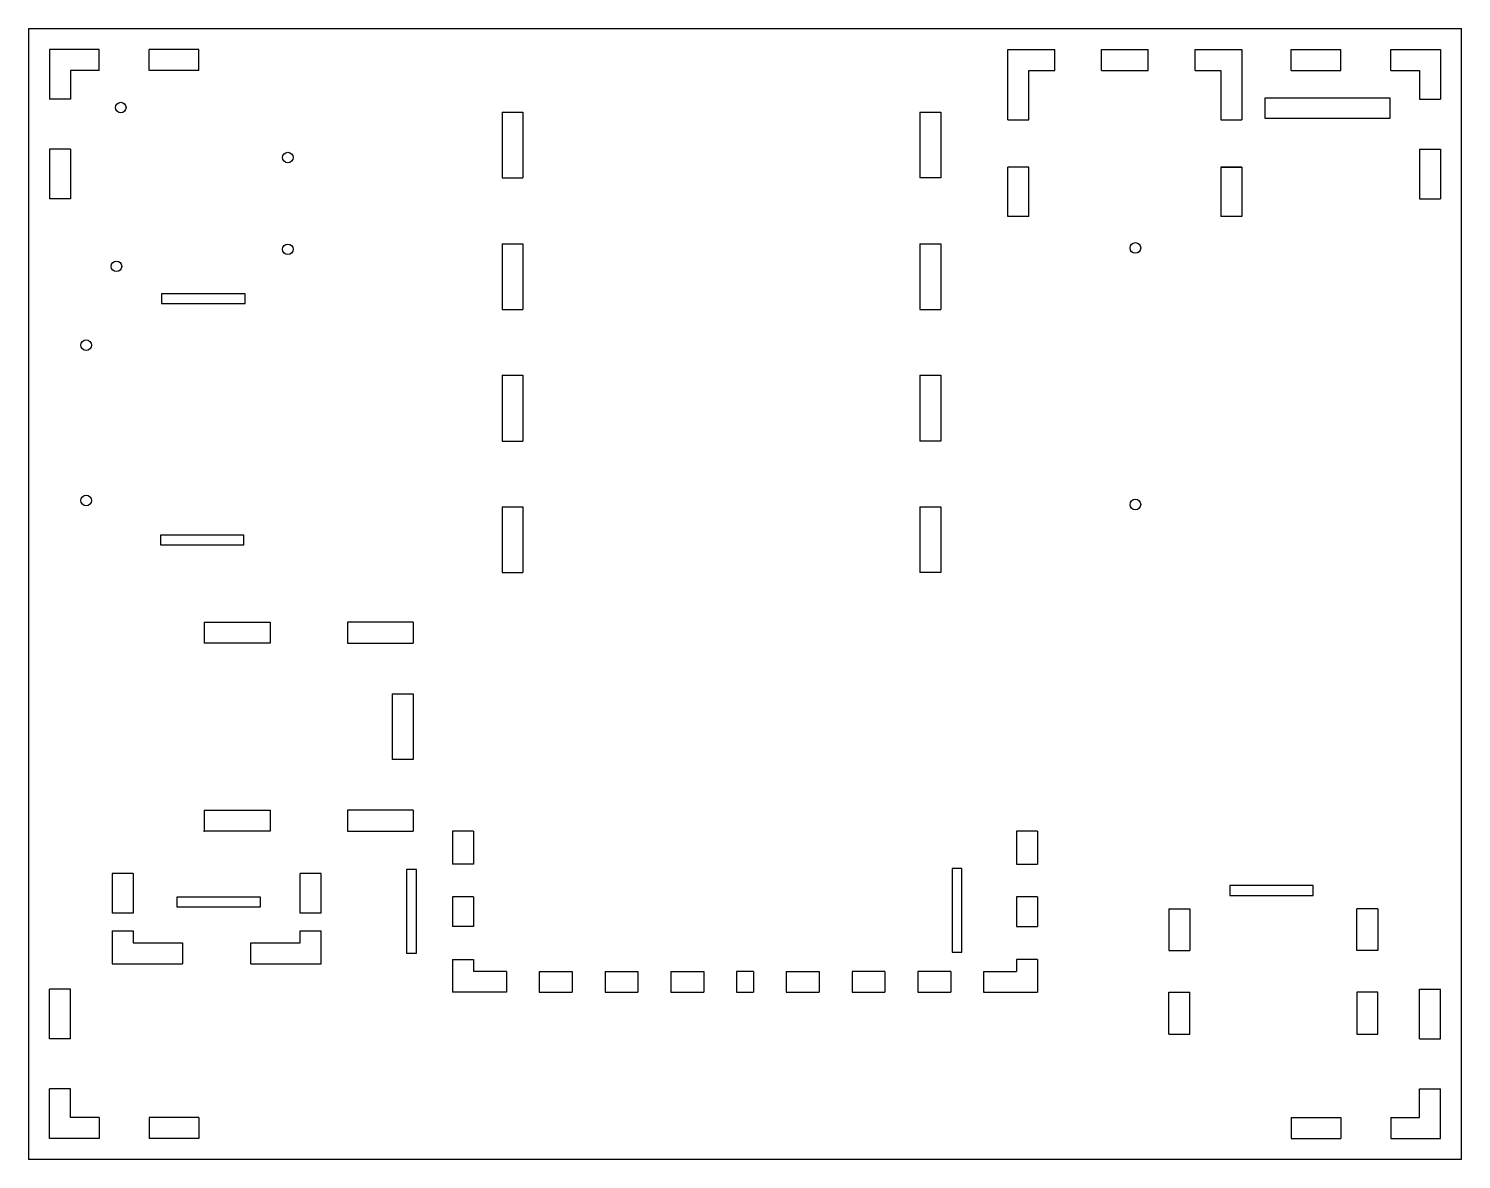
# Model space of a CAD drawing. Extents: x -53 to 382, y -100 to 244.
import ezdxf

# ---------------------------------------------------------------- set-up
doc = ezdxf.new("R2010")
doc.units = 0
doc.layers.add('CAD', color=7, linetype='CONTINUOUS')

msp = doc.modelspace()

# ---------------------------------------------------------------- linework, layer by layer
at = {"layer": 'CAD', "color": 5, "linetype": 'CONTINUOUS'}
for p, q in [((-53.4, 244.02), (382.2, 244.02)), ((-53.4, 244.02), (-53.4, -99.8)), ((382.2, -99.8), (382.2, 244.02)), ((-47.05, 237.66), (-47.05, 222.53)), ((-31.92, 237.66), (-47.05, 237.66)), ((-31.92, 231.31), (-31.92, 237.66)), ((-16.78, 231.31), (-16.78, 237.66)), ((-1.65, 237.66), (-16.78, 237.66)), ((-1.65, 231.31), (-1.65, 237.66)), ((244.35, 237.66), (258.57, 237.66)), ((244.35, 216.31), (244.35, 237.66)), ((258.57, 231.31), (258.57, 237.66)), ((272.79, 231.31), (272.79, 237.66)), ((272.79, 237.66), (287.01, 237.66)), ((287.01, 231.31), (287.01, 237.66)), ((301.23, 231.31), (301.23, 237.66)), ((301.23, 237.66), (315.45, 237.66)), ((315.45, 237.66), (315.45, 216.31)), ((330.45, 231.31), (330.45, 237.66)), ((330.45, 237.66), (345.58, 237.66)), ((345.58, 231.31), (345.58, 237.66)), ((360.72, 231.31), (360.72, 237.66)), ((360.72, 237.66), (375.85, 237.66)), ((375.85, 237.66), (375.85, 222.53)), ((-40.7, 231.31), (-40.7, 222.53)), ((-31.92, 231.31), (-40.7, 231.31)), ((-1.65, 231.31), (-16.78, 231.31)), ((250.7, 231.31), (258.57, 231.31)), ((250.7, 216.31), (250.7, 231.31)), ((272.79, 231.31), (287.01, 231.31)), ((301.23, 231.31), (309.1, 231.31)), ((309.1, 231.31), (309.1, 216.31)), ((330.45, 231.31), (345.58, 231.31)), ((360.72, 231.31), (369.5, 231.31)), ((369.5, 231.31), (369.5, 222.53)), ((-40.7, 222.53), (-47.05, 222.53)), ((360.51, 222.84), (322.41, 222.84)), ((322.41, 222.84), (322.41, 216.84)), ((360.51, 216.84), (360.51, 222.84)), ((369.5, 222.53), (375.85, 222.53)), ((90.55, 218.62), (90.55, 198.62)), ((90.55, 218.62), (96.9, 218.62)), ((96.9, 218.62), (96.9, 198.62)), ((217.55, 218.62), (217.55, 198.62)), ((217.55, 218.62), (223.9, 218.62)), ((223.9, 218.62), (223.9, 198.62)), ((244.35, 216.31), (250.7, 216.31)), ((309.1, 216.31), (315.45, 216.31)), ((322.41, 216.84), (360.51, 216.84)), ((-40.7, 207.4), (-47.05, 207.4)), ((-47.05, 207.4), (-47.05, 192.26)), ((-40.7, 207.4), (-40.7, 192.26)), ((369.5, 207.4), (375.85, 207.4)), ((369.5, 207.4), (369.5, 192.26)), ((375.85, 207.4), (375.85, 192.26)), ((244.35, 186.86), (244.35, 201.86)), ((250.7, 201.86), (244.35, 201.86)), ((250.7, 186.86), (250.7, 201.86)), ((309.1, 201.86), (315.45, 201.86)), ((315.45, 201.86), (309.1, 201.86)), ((309.1, 201.86), (309.1, 186.86)), ((315.45, 201.86), (315.45, 186.86)), ((90.55, 198.62), (96.9, 198.62)), ((223.9, 198.62), (217.55, 198.62)), ((-40.7, 192.26), (-47.05, 192.26)), ((369.5, 192.26), (375.85, 192.26)), ((250.7, 186.86), (244.35, 186.86)), ((315.45, 186.86), (309.1, 186.86)), ((90.55, 178.62), (90.55, 158.62)), ((90.55, 178.62), (96.9, 178.62)), ((96.9, 178.62), (96.9, 158.62)), ((217.55, 178.62), (217.55, 158.62)), ((217.55, 178.62), (223.9, 178.62)), ((223.9, 178.62), (223.9, 158.62)), ((12.42, 163.43), (-12.98, 163.43)), ((-12.98, 163.43), (-12.98, 160.43)), ((12.42, 160.43), (12.42, 163.43)), ((-12.98, 160.43), (12.42, 160.43)), ((90.55, 158.62), (96.9, 158.62)), ((217.55, 158.62), (223.9, 158.62)), ((90.55, 138.62), (90.55, 118.62)), ((90.55, 138.62), (96.9, 138.62)), ((96.9, 138.62), (96.9, 118.62)), ((217.55, 138.62), (217.55, 118.62)), ((217.55, 138.62), (223.9, 138.62)), ((223.9, 138.62), (223.9, 118.62)), ((90.55, 118.62), (96.9, 118.62)), ((223.9, 118.62), (217.55, 118.62)), ((90.55, 98.62), (90.55, 78.62)), ((90.55, 98.62), (96.9, 98.62)), ((96.9, 98.62), (96.9, 78.62)), ((217.55, 98.62), (217.55, 78.62)), ((217.55, 98.62), (223.9, 98.62)), ((223.9, 98.62), (223.9, 78.62)), ((12.06, 90.04), (-13.34, 90.04)), ((-13.34, 90.04), (-13.34, 87.04)), ((12.06, 87.04), (12.06, 90.04)), ((-13.34, 87.04), (12.06, 87.04)), ((90.55, 78.62), (96.9, 78.62)), ((223.9, 78.62), (217.55, 78.62)), ((0, 63.5), (0, 57.15)), ((0, 63.5), (20, 63.5)), ((20, 63.5), (20, 57.15)), ((43.5, 63.5), (43.5, 57.15)), ((63.5, 63.5), (43.5, 63.5)), ((63.5, 63.5), (63.5, 57.15)), ((20, 57.15), (0, 57.15)), ((43.5, 57.15), (63.5, 57.15)), ((57.15, 41.75), (63.5, 41.75)), ((57.15, 41.75), (57.15, 21.75)), ((63.5, 41.75), (63.5, 21.75)), ((63.5, 21.75), (57.15, 21.75)), ((0, 6.35), (0, 0)), ((0, 6.35), (20, 6.35)), ((20, 6.35), (20, 0)), ((43.5, 6.35), (43.5, 0)), ((63.5, 6.35), (43.5, 6.35)), ((63.5, 6.35), (63.5, 0)), ((20, 0), (0, 0)), ((43.5, 0), (63.5, 0)), ((75.5, 0), (75.5, -10)), ((81.85, 0), (75.5, 0)), ((81.85, 0), (81.85, -10)), ((246.95, 0), (246.95, -10)), ((253.3, 0), (246.95, 0)), ((253.3, 0), (253.3, -10)), ((-28, -12.9), (-28, -24.9)), ((-21.65, -12.9), (-28, -12.9)), ((-21.65, -12.9), (-21.65, -24.9)), ((29.15, -24.9), (29.15, -12.9)), ((35.5, -12.9), (29.15, -12.9)), ((35.5, -24.9), (35.5, -12.9)), ((64.53, -11.71), (61.53, -11.71)), ((61.53, -11.71), (61.53, -37.11)), ((64.53, -37.11), (64.53, -11.71)), ((81.85, -10), (75.5, -10)), ((230.37, -11.35), (227.37, -11.35)), ((227.37, -11.35), (227.37, -36.75)), ((230.37, -36.75), (230.37, -11.35)), ((246.95, -10), (253.3, -10)), ((337.16, -16.52), (311.76, -16.52)), ((311.76, -16.52), (311.76, -19.52)), ((337.16, -19.52), (337.16, -16.52)), ((17.1, -20.04), (-8.3, -20.04)), ((-8.3, -20.04), (-8.3, -23.04)), ((17.1, -23.04), (17.1, -20.04)), ((75.5, -20), (75.5, -29)), ((81.85, -20), (75.5, -20)), ((81.85, -20), (81.85, -29)), ((246.95, -20), (246.95, -29)), ((253.3, -20), (246.95, -20)), ((253.3, -20), (253.3, -29)), ((311.76, -19.52), (337.16, -19.52)), ((-21.65, -24.9), (-28, -24.9)), ((-8.3, -23.04), (17.1, -23.04)), ((35.5, -24.9), (29.15, -24.9)), ((293.3, -23.6), (293.3, -36.3)), ((293.3, -23.6), (299.65, -23.6)), ((299.65, -23.6), (299.65, -36.3)), ((356.8, -23.6), (350.45, -23.6)), ((350.45, -36.3), (350.45, -23.6)), ((356.8, -23.6), (356.8, -36.3)), ((-28, -30.3), (-21.65, -30.3)), ((-28, -30.3), (-28, -40.3)), ((-21.65, -30.3), (-21.65, -33.95)), ((29.15, -33.95), (29.15, -30.3)), ((29.15, -30.3), (35.5, -30.3)), ((35.5, -40.3), (35.5, -30.3)), ((81.85, -29), (75.5, -29)), ((246.95, -29), (253.3, -29)), ((-21.65, -33.95), (-6.65, -33.95)), ((-6.65, -33.95), (-6.65, -40.3)), ((14.15, -40.3), (14.15, -33.95)), ((14.15, -33.95), (29.15, -33.95)), ((61.53, -37.11), (64.53, -37.11)), ((75.5, -39), (75.5, -49)), ((75.5, -39), (81.85, -39)), ((81.85, -39), (81.85, -42.65)), ((227.37, -36.75), (230.37, -36.75)), ((253.3, -39), (246.95, -39)), ((246.95, -39), (246.95, -42.65)), ((253.3, -39), (253.3, -49)), ((293.3, -36.3), (299.65, -36.3)), ((356.8, -36.3), (350.45, -36.3)), ((-28, -40.3), (-6.65, -40.3)), ((14.15, -40.3), (35.5, -40.3)), ((91.85, -42.65), (81.85, -42.65)), ((91.85, -42.65), (91.85, -49)), ((101.85, -42.65), (101.85, -49)), ((101.85, -42.65), (111.85, -42.65)), ((111.85, -42.65), (111.85, -49)), ((121.85, -42.65), (121.85, -49)), ((121.85, -42.65), (131.85, -42.65)), ((131.85, -42.65), (131.85, -49)), ((141.85, -42.65), (141.85, -49)), ((141.85, -42.65), (151.85, -42.65)), ((151.85, -42.65), (151.85, -49)), ((161.85, -42.65), (161.85, -49)), ((166.95, -42.65), (161.85, -42.65)), ((166.95, -42.65), (166.95, -49)), ((176.95, -42.65), (176.95, -49)), ((176.95, -42.65), (186.95, -42.65)), ((186.95, -42.65), (186.95, -49)), ((196.95, -42.65), (196.95, -49)), ((206.95, -42.65), (196.95, -42.65)), ((206.95, -42.65), (206.95, -49)), ((216.95, -42.65), (216.95, -49)), ((226.95, -42.65), (216.95, -42.65)), ((226.95, -42.65), (226.95, -49)), ((236.95, -42.65), (246.95, -42.65)), ((236.95, -42.65), (236.95, -49)), ((-40.7, -48.05), (-47.05, -48.05)), ((-47.05, -63.19), (-47.05, -48.05)), ((-40.7, -63.19), (-40.7, -48.05)), ((91.85, -49), (75.5, -49)), ((101.85, -49), (111.85, -49)), ((121.85, -49), (131.85, -49)), ((141.85, -49), (151.85, -49)), ((161.85, -49), (166.95, -49)), ((176.95, -49), (186.95, -49)), ((196.95, -49), (206.95, -49)), ((216.95, -49), (226.95, -49)), ((236.95, -49), (253.3, -49)), ((293.3, -61.7), (293.3, -49)), ((293.3, -49), (299.65, -49)), ((299.65, -61.7), (299.65, -49)), ((356.8, -49), (350.45, -49)), ((350.45, -49), (350.45, -61.7)), ((356.8, -61.7), (356.8, -49)), ((369.5, -48.05), (375.85, -48.05)), ((369.5, -63.19), (369.5, -48.05)), ((375.85, -63.19), (375.85, -48.05)), ((-40.7, -63.19), (-47.05, -63.19)), ((293.3, -61.7), (299.65, -61.7)), ((350.45, -61.7), (356.8, -61.7)), ((369.5, -63.19), (375.85, -63.19)), ((-47.05, -93.45), (-47.05, -78.32)), ((-40.7, -78.32), (-47.05, -78.32)), ((-40.7, -87.1), (-40.7, -78.32)), ((369.5, -87.1), (369.5, -78.32)), ((369.5, -78.32), (375.85, -78.32)), ((375.85, -93.45), (375.85, -78.32)), ((-31.92, -87.1), (-40.7, -87.1)), ((-31.92, -87.1), (-31.92, -93.45)), ((-16.78, -87.1), (-16.78, -93.45)), ((-1.65, -87.1), (-16.78, -87.1)), ((-1.65, -87.1), (-1.65, -93.45)), ((330.45, -87.1), (330.45, -93.45)), ((330.45, -87.1), (345.58, -87.1)), ((345.58, -87.1), (345.58, -93.45)), ((360.72, -87.1), (360.72, -93.45)), ((360.72, -87.1), (369.5, -87.1)), ((-31.92, -93.45), (-47.05, -93.45)), ((-1.65, -93.45), (-16.78, -93.45)), ((330.45, -93.45), (345.58, -93.45)), ((360.72, -93.45), (375.85, -93.45)), ((382.2, -99.8), (-53.4, -99.8))]:
    msp.add_line(p, q, dxfattribs=at)
for centre, radius in [((-25.4, 220.03), 1.6), ((25.4, 204.83), 1.6), ((283.1, 177.34), 1.62), ((25.4, 176.93), 1.6), ((-26.7, 171.73), 1.6), ((-35.9, 147.78), 1.62), ((-35.9, 100.53), 1.62), ((283.1, 99.34), 1.62)]:
    msp.add_circle(centre, radius, dxfattribs=at)
at = {"layer": 'CAD', "color": 5}
msp.add_point((0, 0), dxfattribs=at)

doc.saveas('drawing.dxf')
